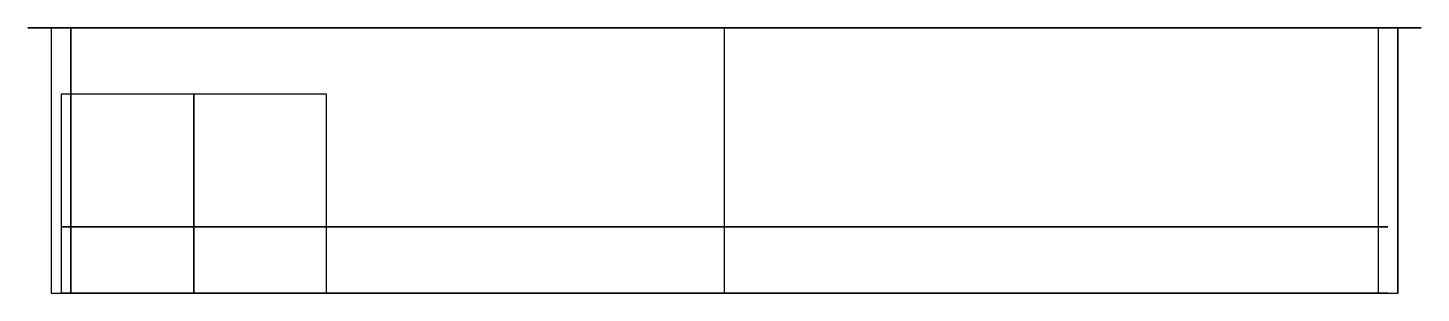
# Model space of a CAD drawing. Extents: x -10.5 to 10.5, y 0 to 4.
import ezdxf

# ---------------------------------------------------------------- set-up
doc = ezdxf.new("R2010")
doc.units = 0

# ---------------------------------------------------------------- blocks, each defined once
blk = doc.blocks.new('WALL_PANEL')
at = {"color": 1}
blk.add_3dface([(0, 0), (2, 0), (2, 3), (0, 3)], dxfattribs=at)
blk = doc.blocks.new('COLUMN')
at = {"color": 5}
for points in [[(-0.15, 0, -0.15), (0.15, 0, -0.15), (0.15, 4, -0.15), (-0.15, 4, -0.15)], [(0.15, 0, -0.15), (0.15, 0, 0.15), (0.15, 4, 0.15), (0.15, 4, -0.15)]]:
    blk.add_3dface(points, dxfattribs=at)

msp = doc.modelspace()

# ---------------------------------------------------------------- linework, layer by layer
at = {"layer": 'detail', "color": 6}
msp.add_line((0, 0), (0, 4), dxfattribs=at)
at = {"layer": 'floor', "color": 7}
msp.add_3dface([(-10, 0, -10), (10, 0, -10), (10, 0, 10), (-10, 0, 10)], dxfattribs=at)
at = {"layer": 'railing', "color": 3}
msp.add_lwpolyline([(-10, 1), (10, 1), (10, 1), (-10, 1)], dxfattribs=at)
at = {"layer": 'roof', "color": 2}
msp.add_3dface([(-10.5, 4, -10.5), (10.5, 4, -10.5), (10.5, 4, 10.5), (-10.5, 4, 10.5)], dxfattribs=at)

# ---------------------------------------------------------------- block references
for name, p in [('COLUMN', (-10, 0, -10)), ('COLUMN', (-10, 0, 10)), ('COLUMN', (10, 0, -10)), ('COLUMN', (10, 0, 10)), ('WALL_PANEL', (-10, 0, -10)), ('WALL_PANEL', (-8, 0, -10))]:
    msp.add_blockref(name, p)

doc.saveas('drawing.dxf')
